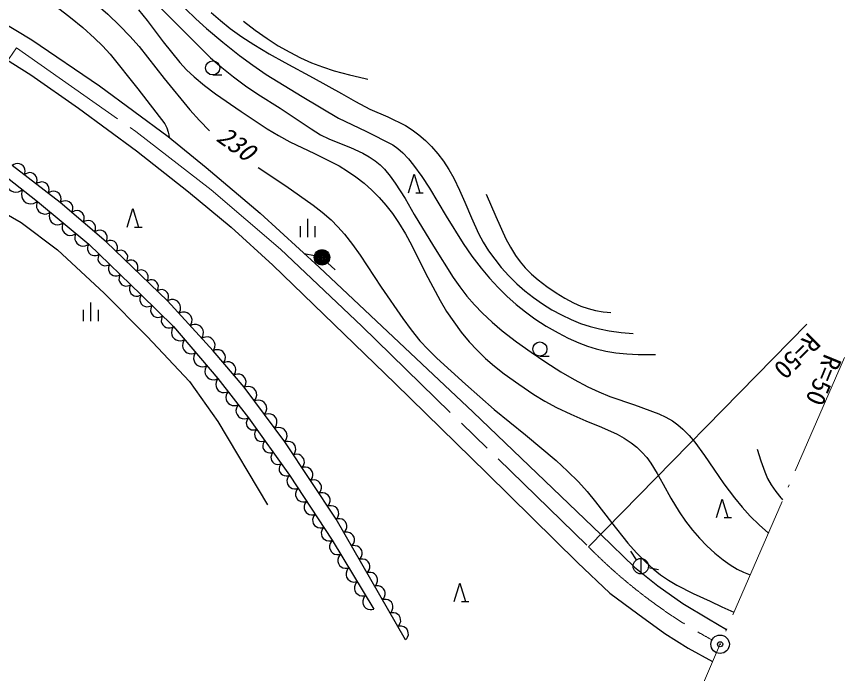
# Model space of a CAD drawing. Units: millimetres, scale not verified. Extents: x 40000 to 680000, y 20000 to 380000.
# Drawn here: x 461612 to 542044, y 249969 to 313803 of the extents above; entities that cross this region are included whole.
import ezdxf
from ezdxf.enums import TextEntityAlignment as Align

# ---------------------------------------------------------------- set-up
doc = ezdxf.new("R2010")
doc.units = ezdxf.units.MM
doc.header["$LTSCALE"] = 1000
doc.header["$PDMODE"] = 32
doc.header["$PDSIZE"] = 500
doc.linetypes.add('CHAIN', pattern=[18.5, 12, -1.5, 3.5, -1.5])
doc.linetypes.add('LONG_DASHED_DOTTED', pattern=[15.25, 12, -1.5, 0.25, -1.5])
for name, color, linetype, lineweight in [('M-BGD', 7, 'Continuous', 25), ('M-BMK', 2, 'CHAIN', 13), ('M-BMK-HTXT', 7, 'Continuous', 13), ('M-BMK-LINE', 2, 'LONG_DASHED_DOTTED', 13), ('M-BMK-SRVR', 3, 'Continuous', 25)]:
    doc.layers.add(name, color=color, linetype=linetype, lineweight=lineweight)
doc.layers.add('M-OTRS', color=6, linetype='Continuous')
doc.styles.add('ＭＳ ゴシック', font='')
doc.styles.get('ＭＳ ゴシック').set_extended_font_data('MS Gothic')

msp = doc.modelspace()

# ---------------------------------------------------------------- linework, layer by layer
at = {"layer": 'M-BGD'}
for p, q in [((459950, 313425), (463089, 311525)), ((463089, 311525), (469684, 307060)), ((459086, 310610), (462998, 308143)), ((462998, 308143), (467631, 304898)), ((480670, 308124), (481565, 308124)), ((469684, 307060), (476334, 302145)), ((467631, 304898), (473258, 300746)), ((476334, 302145), (480032, 299148)), ((473258, 300746), (478313, 296774)), ((465863, 295733), (461193, 299332)), ((480032, 299148), (485278, 294688)), ((460731, 298120), (463650, 295846)), ((457561, 296402), (462048, 293789)), ((478313, 296774), (482465, 293344)), ((500406, 296677), (501126, 296677)), ((463650, 295846), (468621, 291690)), ((470310, 291916), (465863, 295733)), ((485278, 294688), (491018, 289443)), ((462048, 293789), (465597, 291126)), ((489871, 294158), (489871, 292358)), ((473081, 293350), (473801, 293350)), ((482465, 293344), (486497, 289643)), ((489151, 293442), (489151, 292362)), ((490591, 293442), (490591, 292362)), ((468621, 291690), (473720, 286762)), ((476265, 286175), (470310, 291916)), ((465597, 291126), (470133, 286936)), ((490551, 290545), (489569, 290735)), ((486497, 289643), (498380, 278151)), ((491829, 289885), (492552, 289193)), ((491018, 289443), (505986, 275343)), ((470133, 286936), (474307, 282719)), ((473720, 286762), (476848, 283677)), ((468808, 286004), (468808, 284204)), ((480722, 281333), (476265, 286175)), ((468088, 285289), (468088, 284209)), ((469528, 285289), (469528, 284209)), ((476848, 283677), (481175, 278621)), ((474307, 282719), (478399, 278331)), ((483721, 277774), (480722, 281333)), ((512454, 280803), (513349, 280803)), ((478399, 278331), (481160, 274436)), ((481175, 278621), (484132, 274808)), ((487663, 272461), (483721, 277774)), ((498380, 278151), (507287, 269425)), ((505986, 275343), (518386, 263466)), ((481160, 274436), (485992, 266350)), ((484132, 274808), (488119, 269235)), ((492676, 264963), (487663, 272461)), ((488119, 269235), (492290, 262906)), ((507287, 269425), (516109, 260756)), ((499403, 253222), (492676, 264963)), ((530353, 265117), (531073, 265117)), ((518386, 263466), (521649, 260286)), ((492290, 262906), (496318, 256222)), ((521849, 261019), (521300, 261855)), ((516109, 260756), (519239, 257778)), ((522260, 261138), (522260, 259646)), ((521649, 260286), (523921, 258469)), ((522997, 260250), (523979, 260061)), ((523921, 258469), (526358, 256776)), ((519239, 257778), (521980, 255758)), ((504843, 256949), (505563, 256949)), ((526358, 256776), (528836, 255289)), ((521980, 255758), (524598, 253863)), ((528836, 255289), (530590, 254247)), ((524598, 253863), (526855, 252418)), ((526855, 252418), (529235, 251120))]:
    msp.add_line(p, q, dxfattribs=at)
for points in [[(460813, 321323), (462080, 320508), (464024, 319155), (465930, 317753), (467603, 316453), (469239, 315107), (470467, 314021), (471654, 312890), (472605, 311906), (473511, 310882), (475957, 307795), (478447, 304748), (479385, 303711), (480355, 302709)], [(461402, 317426), (464226, 315647), (465565, 314702), (466868, 313708), (468048, 312735), (469196, 311709), (469973, 310947), (470712, 310136), (473392, 306780), (476027, 303383), (476218, 302978), (476350, 302556), (476406, 302304), (476452, 302049)], [(474316, 315988), (477370, 312863), (480466, 309781), (481554, 308838), (482682, 307941), (483851, 307082), (485061, 306269), (487213, 304908), (489344, 303488), (490221, 302876), (491127, 302318), (491954, 301908), (492809, 301550), (494042, 301069), (495264, 300526), (495879, 300186), (496458, 299796), (496933, 299404), (497374, 298959), (497915, 298302), (498410, 297606), (499356, 296111), (500252, 294582), (502115, 291506), (504035, 288451), (504669, 287531), (505352, 286645), (506095, 285795), (506884, 284983), (507821, 284110), (508804, 283277), (510183, 282203), (511600, 281176), (513021, 280207), (514483, 279284), (515782, 278528), (517109, 277825), (518169, 277327), (519252, 276884), (521642, 276073), (524019, 275202), (524696, 274877), (525342, 274501), (525867, 274124), (526356, 273699), (526946, 273085), (527493, 272429), (528455, 271137), (529366, 269814), (530337, 268407), (531358, 267034), (532100, 266131), (532887, 265268), (533751, 264425), (534650, 263616)], [(478025, 314557), (479027, 313581), (480079, 312639), (481666, 311303), (483287, 310015), (484563, 309069), (485873, 308174), (489371, 306030), (492904, 303936), (495536, 302672), (498164, 301343), (498662, 300982), (499132, 300566), (499681, 299981), (500187, 299353), (500979, 298252), (501723, 297115), (503343, 294415), (505013, 291751), (505853, 290534), (506744, 289350), (507546, 288388), (508393, 287465), (509249, 286619), (510154, 285811), (511044, 285103), (511970, 284443), (513081, 283730), (514227, 283066), (515214, 282554), (516233, 282093), (517072, 281776), (517939, 281512), (518874, 281296), (519822, 281138), (520918, 281023), (522016, 280967), (522854, 280958), (523692, 280971)], [(473443, 314459), (474306, 313409), (475865, 311349), (477466, 309333), (478136, 308624), (478858, 307948), (479873, 307102), (480925, 306303), (483428, 304575), (485971, 302893), (487047, 302242), (488161, 301638), (490561, 300495), (492943, 299292), (493779, 298783), (494584, 298222), (495371, 297601), (496119, 296934), (496826, 296224), (497493, 295468), (498125, 294657), (498715, 293803), (499390, 292704), (500018, 291567), (501358, 288873), (502754, 286202), (503393, 285152), (504089, 284125), (504820, 283147), (505599, 282206), (506364, 281374), (507179, 280577), (508053, 279818), (508974, 279099), (510401, 278067), (511863, 277084), (512949, 276431), (514073, 275825), (515474, 275149), (516906, 274525), (518448, 273894), (519967, 273206), (520657, 272824), (521327, 272383), (521870, 271954), (522371, 271481), (522830, 270958), (523249, 270389), (523864, 269392), (524435, 268348), (525188, 266997), (525992, 265676), (526609, 264768), (527280, 263888), (527956, 263112), (528678, 262375), (529457, 261663), (530276, 260996), (530930, 260533), (531621, 260117), (532244, 259810), (532886, 259546)], [(480523, 314206), (481426, 313404), (482375, 312642), (483494, 311836), (484656, 311072), (486147, 310176), (487668, 309333), (490438, 307863), (493190, 306335), (494549, 305548), (495937, 304814), (497672, 304045), (499388, 303217), (500056, 302794), (500701, 302314), (501332, 301768), (501922, 301176), (502526, 300478), (503083, 299743), (503610, 298939), (504086, 298103), (504650, 296948), (505157, 295772), (505800, 294234), (506496, 292722), (506956, 291869), (507469, 291045), (508062, 290212), (508705, 289413), (509442, 288598), (510221, 287825), (511001, 287136), (511827, 286487), (512706, 285874), (513628, 285305), (514547, 284805), (515503, 284354), (516406, 283991), (517337, 283683), (518245, 283446), (519173, 283266), (520339, 283113), (521516, 283017)], [(483654, 313366), (484790, 312489), (485964, 311661), (487044, 310969), (488156, 310328), (489198, 309794), (490265, 309316), (491345, 308902), (492455, 308541), (493959, 308131), (495493, 307776), (495611, 307751), (495738, 307723)], [(462361, 298432), (462420, 298600), (462438, 298768), (462423, 298984), (462349, 299153), (462245, 299303), (462064, 299442), (461893, 299504), (461711, 299533), (461498, 299492), (461343, 299430), (461193, 299332)], [(463528, 297532), (463588, 297700), (463606, 297868), (463591, 298084), (463516, 298253), (463413, 298403), (463232, 298542), (463061, 298604), (462878, 298633), (462666, 298592), (462511, 298530), (462361, 298432)], [(485094, 299144), (487774, 297345), (490430, 295489), (491316, 294790), (492166, 294044), (492840, 293374), (493477, 292657), (494254, 291655), (494990, 290608), (497046, 287515), (499151, 284457), (499948, 283367), (500797, 282307), (501592, 281439), (502439, 280604), (505216, 278091), (508025, 275629), (511047, 273166), (514037, 270650), (515142, 269634), (516205, 268575), (517058, 267636), (517864, 266659), (519411, 264625), (521014, 262617), (521855, 261678), (522741, 260781), (523446, 260144), (524188, 259555), (524963, 259028), (525771, 258550), (527360, 257739), (528985, 256977), (530148, 256441), (531311, 255910)], [(499682, 296677), (500231, 298473), (500780, 296677)], [(460731, 298120), (460655, 297910), (460632, 297699), (460649, 297428), (460742, 297215), (460871, 297027), (461097, 296851), (461311, 296772), (461540, 296734), (461807, 296784), (462002, 296861), (462191, 296983)], [(464696, 296632), (464755, 296800), (464773, 296968), (464758, 297184), (464684, 297353), (464580, 297503), (464399, 297642), (464228, 297704), (464046, 297733), (463833, 297693), (463678, 297630), (463528, 297532)], [(462191, 296983), (462115, 296773), (462092, 296562), (462109, 296291), (462201, 296078), (462330, 295890), (462556, 295713), (462770, 295635), (462999, 295597), (463266, 295647), (463461, 295724), (463650, 295846)], [(465863, 295733), (465923, 295901), (465941, 296068), (465926, 296285), (465851, 296454), (465748, 296603), (465567, 296743), (465396, 296805), (465214, 296833), (465001, 296793), (464846, 296731), (464696, 296632)], [(507243, 296543), (508165, 294377), (509149, 292218), (509591, 291386), (510082, 290588), (510531, 289970), (511027, 289389), (511633, 288782), (512291, 288208), (513142, 287557), (514032, 286952), (514871, 286438), (515733, 285980), (516426, 285675), (517137, 285427), (517864, 285246), (518606, 285122), (518981, 285079), (519360, 285045)], [(463650, 295846), (463578, 295664), (463551, 295481), (463558, 295243), (463632, 295054), (463739, 294885), (463932, 294724), (464117, 294649), (464316, 294609), (464551, 294644), (464724, 294706), (464893, 294807)], [(466975, 294779), (467043, 294942), (467069, 295108), (467066, 295323), (467001, 295495), (466906, 295648), (466734, 295796), (466567, 295867), (466388, 295905), (466174, 295876), (466018, 295822), (465863, 295733)], [(464893, 294807), (464820, 294625), (464793, 294442), (464800, 294204), (464875, 294015), (464982, 293846), (465174, 293685), (465359, 293609), (465558, 293570), (465794, 293605), (465966, 293666), (466136, 293768)], [(468086, 293825), (468155, 293988), (468181, 294154), (468177, 294369), (468112, 294541), (468018, 294694), (467845, 294842), (467679, 294913), (467499, 294951), (467286, 294922), (467129, 294868), (466975, 294779)], [(472356, 293350), (472905, 295145), (473454, 293350)], [(466136, 293768), (466063, 293586), (466036, 293402), (466043, 293164), (466117, 292976), (466224, 292807), (466417, 292646), (466602, 292570), (466801, 292531), (467036, 292566), (467209, 292627), (467378, 292729)], [(469198, 292870), (469266, 293034), (469292, 293200), (469289, 293415), (469224, 293587), (469129, 293740), (468957, 293888), (468790, 293959), (468611, 293997), (468398, 293968), (468241, 293914), (468086, 293825)], [(470310, 291916), (470378, 292080), (470404, 292246), (470401, 292461), (470336, 292633), (470241, 292786), (470068, 292934), (469902, 293005), (469723, 293043), (469509, 293014), (469352, 292960), (469198, 292870)], [(467378, 292729), (467305, 292547), (467279, 292363), (467285, 292125), (467360, 291937), (467467, 291768), (467659, 291607), (467844, 291531), (468043, 291492), (468279, 291527), (468452, 291588), (468621, 291690)], [(471302, 290960), (471375, 291110), (471409, 291264), (471417, 291466), (471366, 291631), (471285, 291781), (471131, 291929), (470978, 292004), (470812, 292050), (470610, 292034), (470459, 291992), (470310, 291916)], [(468621, 291690), (468546, 291535), (468511, 291377), (468502, 291169), (468555, 290999), (468638, 290845), (468796, 290692), (468953, 290615), (469124, 290568), (469332, 290584), (469486, 290626), (469641, 290704)], [(469641, 290704), (469565, 290550), (469531, 290391), (469522, 290183), (469575, 290014), (469657, 289860), (469816, 289707), (469972, 289629), (470144, 289582), (470351, 289598), (470506, 289641), (470660, 289719)], [(472295, 290003), (472368, 290153), (472401, 290307), (472410, 290509), (472358, 290674), (472277, 290824), (472124, 290972), (471971, 291047), (471804, 291093), (471602, 291077), (471452, 291035), (471302, 290960)], [(470660, 289719), (470585, 289565), (470550, 289406), (470541, 289198), (470594, 289028), (470677, 288874), (470835, 288721), (470992, 288644), (471163, 288597), (471371, 288613), (471526, 288655), (471680, 288733)], [(473288, 289046), (473360, 289196), (473394, 289350), (473403, 289552), (473351, 289717), (473270, 289867), (473116, 290015), (472964, 290090), (472797, 290136), (472595, 290120), (472445, 290078), (472295, 290003)], [(474280, 288089), (474353, 288239), (474387, 288393), (474395, 288595), (474343, 288760), (474263, 288910), (474109, 289058), (473956, 289133), (473790, 289179), (473588, 289163), (473437, 289122), (473288, 289046)], [(471680, 288733), (471605, 288579), (471570, 288420), (471561, 288212), (471614, 288043), (471697, 287889), (471855, 287736), (472012, 287658), (472183, 287611), (472391, 287627), (472546, 287670), (472700, 287748)], [(475273, 287132), (475346, 287282), (475379, 287436), (475388, 287639), (475336, 287803), (475255, 287953), (475101, 288101), (474949, 288177), (474782, 288222), (474580, 288206), (474430, 288165), (474280, 288089)], [(472700, 287748), (472625, 287594), (472590, 287435), (472581, 287227), (472634, 287057), (472717, 286903), (472875, 286750), (473032, 286673), (473203, 286626), (473411, 286642), (473566, 286684), (473720, 286762)], [(476265, 286175), (476338, 286325), (476372, 286479), (476381, 286682), (476329, 286846), (476248, 286996), (476094, 287144), (475942, 287220), (475775, 287265), (475573, 287249), (475423, 287208), (475273, 287132)], [(473720, 286762), (473640, 286604), (473603, 286440), (473591, 286225), (473644, 286050), (473728, 285890), (473890, 285730), (474051, 285649), (474227, 285598), (474442, 285613), (474602, 285655), (474762, 285734)], [(474762, 285734), (474683, 285575), (474645, 285412), (474634, 285197), (474687, 285021), (474771, 284862), (474932, 284702), (475094, 284620), (475270, 284570), (475485, 284584), (475645, 284627), (475805, 284706)], [(477380, 284964), (477477, 285138), (477528, 285319), (477553, 285560), (477503, 285760), (477417, 285944), (477245, 286131), (477068, 286232), (476873, 286298), (476631, 286294), (476449, 286255), (476265, 286175)], [(478494, 283754), (478591, 283928), (478642, 284109), (478667, 284349), (478617, 284549), (478531, 284733), (478359, 284921), (478182, 285021), (477987, 285088), (477745, 285083), (477563, 285044), (477380, 284964)], [(475805, 284706), (475726, 284547), (475688, 284384), (475677, 284169), (475730, 283993), (475813, 283833), (475975, 283674), (476136, 283592), (476313, 283541), (476527, 283556), (476688, 283598), (476848, 283677)], [(476848, 283677), (476743, 283505), (476684, 283324), (476651, 283082), (476694, 282878), (476774, 282689), (476941, 282493), (477116, 282385), (477311, 282311), (477555, 282307), (477741, 282339), (477929, 282413)], [(479608, 282544), (479705, 282717), (479756, 282898), (479781, 283139), (479731, 283339), (479645, 283523), (479473, 283710), (479296, 283811), (479101, 283877), (478859, 283873), (478677, 283834), (478494, 283754)], [(477929, 282413), (477825, 282241), (477766, 282060), (477733, 281818), (477776, 281614), (477856, 281425), (478023, 281229), (478198, 281121), (478393, 281047), (478637, 281043), (478823, 281075), (479011, 281149)], [(480722, 281333), (480819, 281507), (480870, 281688), (480895, 281928), (480845, 282128), (480759, 282312), (480587, 282500), (480410, 282600), (480215, 282667), (479973, 282662), (479791, 282623), (479608, 282544)], [(479011, 281149), (478907, 280977), (478848, 280796), (478815, 280554), (478858, 280350), (478938, 280161), (479105, 279965), (479280, 279857), (479475, 279783), (479719, 279779), (479905, 279811), (480093, 279885)], [(481721, 280147), (481820, 280306), (481876, 280475), (481909, 280701), (481870, 280891), (481797, 281068), (481642, 281252), (481480, 281354), (481299, 281424), (481071, 281430), (480898, 281401), (480722, 281333)], [(482721, 278960), (482820, 279120), (482876, 279289), (482909, 279514), (482870, 279705), (482797, 279882), (482642, 280065), (482480, 280167), (482299, 280238), (482071, 280244), (481898, 280214), (481721, 280147)], [(480093, 279885), (479988, 279713), (479930, 279532), (479897, 279290), (479940, 279086), (480019, 278897), (480187, 278701), (480362, 278593), (480557, 278519), (480801, 278515), (480986, 278547), (481175, 278621)], [(481175, 278621), (481066, 278460), (481001, 278288), (480957, 278055), (480989, 277857), (481058, 277670), (481210, 277473), (481374, 277361), (481559, 277280), (481794, 277265), (481975, 277288), (482161, 277350)], [(483721, 277774), (483820, 277934), (483876, 278102), (483909, 278328), (483870, 278518), (483797, 278695), (483642, 278879), (483480, 278981), (483299, 279052), (483071, 279057), (482898, 279028), (482721, 278960)], [(484706, 276446), (484822, 276609), (484893, 276785), (484943, 277023), (484914, 277228), (484848, 277421), (484695, 277627), (484530, 277746), (484342, 277833), (484099, 277854), (483913, 277834), (483721, 277774)], [(482161, 277350), (482051, 277189), (481987, 277017), (481943, 276784), (481975, 276585), (482043, 276399), (482196, 276202), (482359, 276090), (482544, 276009), (482780, 275993), (482961, 276016), (483146, 276079)], [(483146, 276079), (483037, 275918), (482972, 275746), (482928, 275513), (482960, 275314), (483029, 275128), (483181, 274931), (483345, 274818), (483529, 274738), (483765, 274722), (483946, 274745), (484132, 274808)], [(485692, 275118), (485808, 275281), (485878, 275456), (485928, 275694), (485899, 275900), (485833, 276093), (485681, 276299), (485515, 276418), (485327, 276505), (485085, 276526), (484899, 276506), (484706, 276446)], [(486677, 273789), (486793, 273952), (486864, 274128), (486914, 274366), (486885, 274571), (486819, 274764), (486666, 274970), (486501, 275089), (486312, 275176), (486070, 275197), (485884, 275178), (485692, 275118)], [(484132, 274808), (484033, 274674), (483973, 274530), (483928, 274333), (483949, 274163), (484000, 274002), (484124, 273829), (484260, 273728), (484414, 273653), (484615, 273632), (484769, 273646), (484929, 273693)], [(484929, 273693), (484831, 273560), (484770, 273415), (484725, 273219), (484746, 273048), (484798, 272887), (484922, 272715), (485057, 272614), (485212, 272539), (485412, 272518), (485567, 272531), (485727, 272579)], [(487663, 272461), (487779, 272624), (487849, 272800), (487899, 273038), (487870, 273243), (487804, 273436), (487652, 273642), (487486, 273761), (487298, 273848), (487056, 273869), (486870, 273849), (486677, 273789)], [(485727, 272579), (485628, 272445), (485568, 272300), (485523, 272104), (485544, 271934), (485595, 271773), (485719, 271600), (485855, 271499), (486009, 271424), (486210, 271403), (486364, 271417), (486524, 271464)], [(488498, 271211), (488611, 271354), (488683, 271511), (488739, 271724), (488722, 271912), (488670, 272090), (488541, 272284), (488396, 272399), (488229, 272487), (488010, 272517), (487840, 272507), (487663, 272461)], [(486524, 271464), (486426, 271331), (486365, 271186), (486320, 270990), (486341, 270819), (486393, 270658), (486517, 270485), (486652, 270384), (486807, 270310), (487007, 270289), (487162, 270302), (487322, 270349)], [(489334, 269962), (489446, 270104), (489518, 270261), (489574, 270475), (489557, 270662), (489506, 270840), (489376, 271034), (489231, 271150), (489064, 271237), (488846, 271267), (488676, 271257), (488498, 271211)], [(533568, 271773), (533906, 270646), (534296, 269550), (534584, 268907), (534929, 268287), (535370, 267645), (535864, 267033), (535949, 266934), (536042, 266829)], [(487322, 270349), (487223, 270216), (487163, 270071), (487118, 269875), (487139, 269704), (487190, 269544), (487314, 269371), (487450, 269270), (487604, 269195), (487805, 269174), (487959, 269188), (488119, 269235)], [(490170, 268712), (490282, 268855), (490354, 269011), (490410, 269225), (490393, 269413), (490341, 269591), (490212, 269784), (490067, 269900), (489900, 269987), (489681, 270017), (489511, 270008), (489334, 269962)], [(488119, 269235), (488005, 269091), (487931, 268934), (487874, 268719), (487889, 268530), (487940, 268350), (488069, 268154), (488215, 268036), (488382, 267947), (488603, 267915), (488774, 267924), (488953, 267969)], [(491005, 267462), (491117, 267605), (491189, 267761), (491245, 267975), (491228, 268163), (491177, 268341), (491047, 268535), (490902, 268650), (490735, 268738), (490517, 268768), (490347, 268758), (490170, 268712)], [(488953, 267969), (488839, 267826), (488766, 267668), (488708, 267453), (488724, 267264), (488774, 267084), (488904, 266888), (489049, 266770), (489217, 266681), (489437, 266649), (489609, 266658), (489788, 266703)], [(491841, 266212), (491953, 266355), (492025, 266512), (492081, 266726), (492064, 266913), (492012, 267091), (491883, 267285), (491738, 267401), (491571, 267488), (491352, 267518), (491182, 267508), (491005, 267462)], [(489788, 266703), (489673, 266560), (489600, 266403), (489542, 266187), (489558, 265998), (489609, 265818), (489738, 265622), (489883, 265504), (490051, 265415), (490272, 265384), (490443, 265392), (490622, 265438)], [(492676, 264963), (492789, 265106), (492860, 265262), (492916, 265476), (492899, 265663), (492848, 265842), (492718, 266035), (492573, 266151), (492407, 266238), (492188, 266268), (492018, 266258), (491841, 266212)], [(529629, 265117), (530178, 266912), (530727, 265117)], [(490622, 265438), (490508, 265294), (490434, 265137), (490376, 264922), (490392, 264732), (490443, 264552), (490572, 264356), (490718, 264239), (490885, 264150), (491106, 264118), (491277, 264126), (491456, 264172)], [(493424, 263658), (493546, 263793), (493628, 263944), (493699, 264154), (493695, 264342), (493656, 264523), (493540, 264725), (493403, 264851), (493243, 264949), (493026, 264994), (492856, 264996), (492676, 264963)], [(491456, 264172), (491342, 264028), (491269, 263871), (491211, 263656), (491227, 263467), (491277, 263287), (491406, 263090), (491552, 262973), (491720, 262884), (491940, 262852), (492112, 262861), (492290, 262906)], [(494171, 262354), (494293, 262489), (494375, 262640), (494446, 262849), (494442, 263037), (494403, 263219), (494287, 263421), (494151, 263546), (493990, 263645), (493774, 263690), (493603, 263692), (493424, 263658)], [(492290, 262906), (492167, 262763), (492085, 262604), (492016, 262385), (492025, 262190), (492069, 262003), (492194, 261796), (492339, 261669), (492508, 261570), (492733, 261528), (492910, 261530), (493096, 261569)], [(494918, 261049), (495040, 261184), (495123, 261335), (495193, 261545), (495189, 261733), (495151, 261914), (495035, 262116), (494898, 262242), (494737, 262340), (494521, 262385), (494351, 262387), (494171, 262354)], [(493096, 261569), (492973, 261426), (492890, 261268), (492822, 261049), (492830, 260853), (492875, 260666), (493000, 260459), (493145, 260332), (493313, 260233), (493539, 260191), (493716, 260193), (493902, 260232)], [(495666, 259745), (495788, 259880), (495870, 260031), (495941, 260240), (495937, 260429), (495898, 260610), (495782, 260812), (495645, 260937), (495485, 261036), (495269, 261081), (495098, 261083), (494918, 261049)], [(493902, 260232), (493778, 260089), (493696, 259931), (493628, 259712), (493636, 259516), (493680, 259329), (493805, 259122), (493950, 258995), (494119, 258896), (494344, 258855), (494521, 258856), (494707, 258895)], [(496413, 258440), (496535, 258575), (496618, 258726), (496688, 258936), (496684, 259124), (496645, 259305), (496530, 259508), (496393, 259633), (496232, 259731), (496016, 259776), (495846, 259779), (495666, 259745)], [(494707, 258895), (494584, 258753), (494502, 258594), (494433, 258375), (494441, 258180), (494486, 257992), (494611, 257785), (494756, 257658), (494924, 257559), (495150, 257518), (495327, 257519), (495513, 257559)], [(497161, 257136), (497283, 257271), (497365, 257422), (497436, 257631), (497432, 257820), (497393, 258001), (497277, 258203), (497140, 258328), (496980, 258427), (496763, 258472), (496593, 258474), (496413, 258440)], [(504118, 256949), (504667, 258745), (505216, 256949)], [(495513, 257559), (495389, 257416), (495307, 257257), (495239, 257038), (495247, 256843), (495292, 256655), (495416, 256448), (495561, 256321), (495730, 256223), (495956, 256181), (496132, 256183), (496318, 256222)], [(497908, 255831), (498030, 255966), (498113, 256117), (498183, 256327), (498179, 256515), (498140, 256696), (498025, 256899), (497888, 257024), (497727, 257122), (497511, 257167), (497341, 257170), (497161, 257136)], [(498656, 254527), (498778, 254662), (498860, 254813), (498931, 255022), (498927, 255211), (498888, 255392), (498772, 255594), (498635, 255719), (498475, 255818), (498258, 255863), (498088, 255865), (497908, 255831)], [(499403, 253222), (499525, 253357), (499608, 253508), (499678, 253718), (499674, 253906), (499635, 254087), (499519, 254290), (499383, 254415), (499222, 254514), (499006, 254559), (498836, 254561), (498656, 254527)]]:
    msp.add_lwpolyline(points, dxfattribs=at)
for centre, radius in [((480670, 308812), 688), ((491287, 290403), 746), ((491287, 290403), 660), ((491287, 290403), 574), ((491287, 290403), 484), ((491287, 290403), 398), ((491287, 290403), 292), ((491287, 290403), 202), ((491287, 290403), 116), ((491287, 290403), 22.5), ((512454, 281491), 688), ((522260, 260392), 746), ((529965, 252805), 27)]:
    msp.add_circle(centre, radius, dxfattribs=at)
at = {"layer": 'M-BMK'}
for p, q in [((461612, 310779), (473204, 302626)), ((473204, 302626), (480504, 296966)), ((480504, 296966), (487263, 291206)), ((487263, 291206), (495149, 283709)), ((495149, 283709), (517179, 262276))]:
    msp.add_line(p, q, dxfattribs=at)
msp.add_arc((553713, 298233), 51260, 224.54451, 241.39534, dxfattribs=at)
at = {"layer": 'M-BMK-HTXT'}
for p, q in [((461612, 310779), (444870, 286464)), ((517179, 262276), (538405, 283900))]:
    msp.add_line(p, q, dxfattribs=at)
at = {"layer": 'M-BMK-LINE'}
msp.add_line((542044, 280679), (521084, 232311), dxfattribs=at)
at = {"layer": 'M-BMK-SRVR'}
msp.add_circle((529965, 252805), 896, dxfattribs=at)
at = {"layer": 'M-OTRS'}
msp.add_point((529966, 252806), dxfattribs=at)

# ---------------------------------------------------------------- texts
at = {"layer": 'M-BGD', "style": 'ＭＳ ゴシック', "oblique": 15}
msp.add_text('230', height=1833, rotation=324.4, dxfattribs=at).set_placement((480579, 301359), align=Align.BOTTOM_LEFT)
at = {"layer": 'M-BGD', "style": 'ＭＳ ゴシック'}
for rotation, p in [(224.5, (538203, 283598)), (247.7, (539616, 281327))]:
    msp.add_text('R=50', height=1833, rotation=rotation, dxfattribs=at).set_placement(p, align=Align.BOTTOM_LEFT)

doc.saveas('drawing.dxf')
